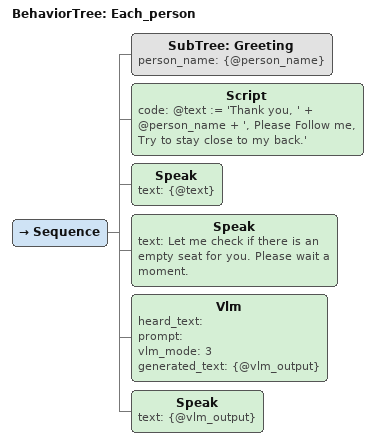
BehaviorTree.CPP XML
<?xml version="1.0" encoding="UTF-8"?>
<root BTCPP_format="4">
    <BehaviorTree ID="Each_person">
      <Sequence>

          <SubTree ID="Greeting" person_name="{@person_name}"/>
          <Script code="
            @text := 'Thank you, ' + @person_name + ', Please Follow me, Try to stay close to my back.'"/>
          <Speak text="{@text}"/>

          <Speak text="Let me check if there is an empty seat for you. Please wait a moment."/>

          <Vlm heard_text="" prompt="" vlm_mode="3" generated_text="{@vlm_output}"/>
          <Speak text="{@vlm_output}"/>

      </Sequence>
  </BehaviorTree>
</root>
